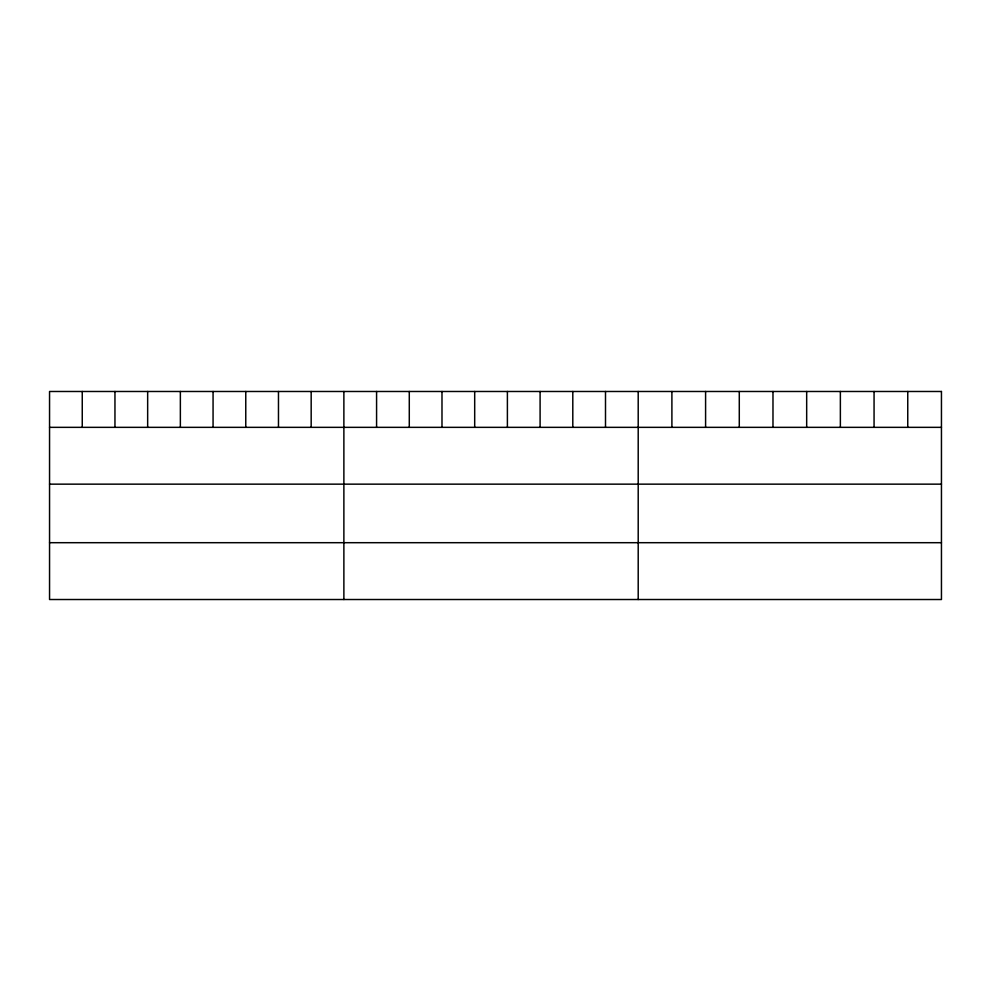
<?xml version="1.0" encoding="UTF-8"?>
<svg xmlns="http://www.w3.org/2000/svg" width="991" height="991" viewBox="0 0 991 991"><rect width="100%" height="100%" fill="white"/><g stroke="black" fill="none" stroke-linecap="round" stroke-linejoin="round"><path stroke-width="1.49" d="M49.55 427.344L941.45 427.344M49.55 484.153L941.45 484.153M49.55 542.696L941.45 542.696M907.756 391.482L907.756 427.344M874.062 391.482L874.062 427.344M840.368 391.482L840.368 427.344M806.674 391.482L806.674 427.344M772.98 391.482L772.98 427.344M739.286 391.482L739.286 427.344M705.592 391.482L705.592 427.344M671.898 391.482L671.898 427.344M638.204 391.482L638.204 599.518M605.501 391.482L605.501 427.344M572.798 391.482L572.798 427.344M540.095 391.482L540.095 427.344M507.392 391.482L507.392 427.344M474.689 391.482L474.689 427.344M441.986 391.482L441.986 427.344M409.283 391.482L409.283 427.344M376.58 391.482L376.58 427.344M343.877 391.482L343.877 599.518M311.174 391.482L311.174 427.344M278.471 391.482L278.471 427.344M245.768 391.482L245.768 427.344M213.065 391.482L213.065 427.344M180.362 391.482L180.362 427.344M147.659 391.482L147.659 427.344M114.956 391.482L114.956 427.344M82.253 391.482L82.253 427.344M941.45 391.482L49.55 391.482L49.55 599.518L941.45 599.518L941.45 391.482"/></g></svg>
